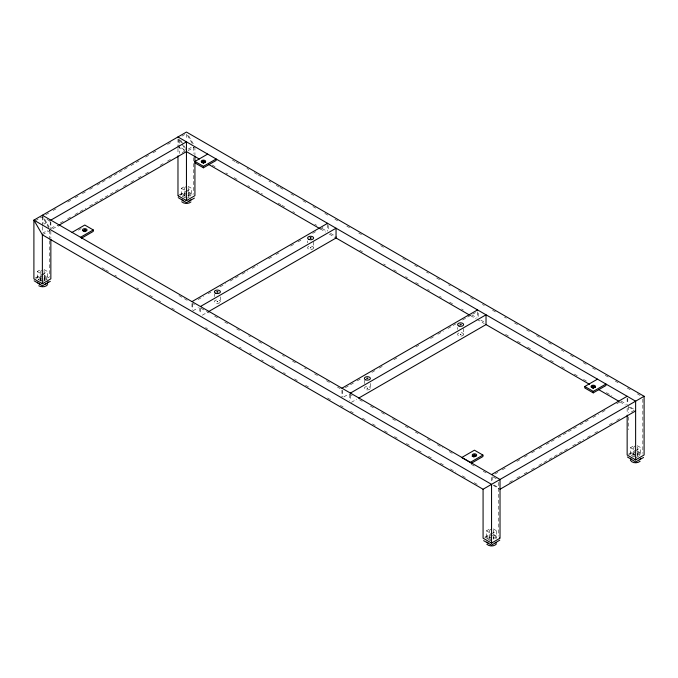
<?xml version="1.0" encoding="UTF-8"?>
<svg xmlns="http://www.w3.org/2000/svg" width="678" height="678" viewBox="0 0 678 678"><rect width="100%" height="100%" fill="white"/><g stroke="black" fill="none" stroke-linecap="round" stroke-linejoin="round"><path stroke-width="0.51" stroke-dasharray="3.39 2.54" d="M41.485 270.166L40.833 271.166L40.833 281.446A1.797 1.034 0 0 1 41.366 280.709M35.171 220.867L42.375 216.706L49.062 228.291M45.757 214.757L49.426 212.638M53.087 210.519L56.757 208.409M67.749 202.061L71.41 199.942M75.08 197.823L78.741 195.713M82.411 193.594L86.072 191.476M89.742 189.365L93.403 187.247M97.064 185.128L105.31 180.373M108.98 178.255L127.303 167.678M130.964 165.559L139.21 160.796M145.626 157.093L149.296 154.982M152.957 152.864L156.618 150.745M167.619 144.397L171.28 142.287M181.95 136.125L184.653 134.566M43.926 224.13L49.426 220.952M42.375 233.342L47.774 230.223M51.13 228.291L55.715 225.647M60.291 223.003L63.961 220.884M67.622 218.765L71.283 216.655M74.953 214.536L85.945 208.188M89.615 206.07L119.845 188.611M123.515 186.501L127.176 184.382M130.846 182.272L134.507 180.153M138.168 178.034L141.838 175.924M145.499 173.805L149.168 171.687M160.161 165.339L163.822 163.228M167.491 161.11L171.153 158.991M182.153 152.643L185.814 150.533L180.416 147.414M188.255 149.126L192.755 146.524M42.375 234.808L50.003 230.41M52.681 228.859L58.181 225.689M188.145 150.652L194.078 147.228M78.419 230.181L81.148 228.605M44.07 269.556L47.46 271.505L47.46 278.853L42.375 275.912L37.29 278.853L37.29 271.505L41.528 269.064M188.145 186.374L191.535 188.331L191.535 195.671L186.45 192.73L181.365 195.671L181.365 188.331L185.603 185.882M35.171 278.116L41.528 274.446M179.246 194.933L185.603 191.264M42.375 274.446L47.46 271.505M186.45 191.264L191.535 188.331M36.07 278.327L42.375 274.692M180.145 195.145L185.552 192.027M43.223 281.294L47.46 278.853M186.45 198.603L190.688 196.154M198.103 299.532L203.603 296.362M208.188 293.718L210.934 292.133M220.096 286.836L225.596 283.667M230.173 281.023L238.419 276.26M242.088 274.141L247.58 270.971M252.165 268.327L257.657 265.149M268.658 258.801L272.319 256.691M275.988 254.572L279.65 252.453M290.642 246.106L294.311 243.995M297.973 241.876L301.642 239.758M312.634 233.41L316.295 231.3M319.965 229.181L323.626 227.062M192.891 310.863L198.383 307.693M216.977 301.854L217.824 301.363M310.202 248.029L311.049 247.538M202.281 315.228L207.782 312.058M345.339 387.714L353.585 382.951M357.247 380.833L360.908 378.722M371.908 372.375L375.57 370.256M379.239 368.137L382.901 366.027M393.893 359.679L397.562 357.56M415.885 346.983L419.546 344.865M430.547 338.517L434.208 336.398M437.878 334.288L443.37 331.11M447.955 328.466L456.201 323.703M462.608 320.008L475.439 312.6M343.788 396.927L348.365 394.282M366.951 388.443L367.798 387.952M460.176 334.618L461.023 334.127M351.34 402.351L356.84 399.173M494.932 474.083L498.601 471.964M502.262 469.854L505.932 467.735M516.924 461.387L520.585 459.269M524.255 457.158L527.916 455.04M531.586 452.921L535.247 450.811M538.917 448.692L542.578 446.573M546.239 444.463L554.485 439.7M558.155 437.581L576.478 427.004M580.139 424.886L588.385 420.123M592.97 417.479L598.471 414.309M602.132 412.19L605.793 410.08M616.794 403.732L620.455 401.613M509.466 482.329L513.136 480.21M516.797 478.092L520.458 475.981M524.128 473.863L527.789 471.744M531.459 469.634L535.12 467.515M538.79 465.396L569.02 447.946M572.69 445.827L583.682 439.48M587.343 437.361L591.013 435.251M594.674 433.132L598.343 431.013M609.336 424.665L612.997 422.555M616.666 420.436L620.328 418.318M631.328 411.97L634.989 409.859L629.591 406.741M490.703 540.62L486.465 538.179L486.465 530.84L490.703 528.391M637.32 445.7L640.71 447.658L640.71 454.997L635.625 452.065L630.54 454.997L630.54 447.658L634.778 445.209M484.77 537.196L491.126 533.527M628.421 454.26L634.778 450.59M491.55 533.772L496.635 530.84L496.635 538.179L491.55 535.239L486.465 538.179M635.625 450.59L640.71 447.658M485.245 537.654L490.652 534.535M629.32 454.48L634.727 451.362M635.625 457.93L639.863 455.489M185.636 186.679L184.653 187.84L184.662 197.222M634.811 446.014L633.828 447.166L633.837 456.548M490.736 529.196L489.753 530.349L489.762 539.73M232.274 159.983L235.02 161.567M235.936 162.093L238.69 163.686M246.936 168.449L248.767 169.508M254.267 172.678L257.013 174.263M257.928 174.797L262.513 177.441M268.929 181.145L270.759 182.204M276.26 185.374L279.005 186.967M279.929 187.492L284.506 190.137M290.921 193.84L293.676 195.434M302.837 200.722L306.498 202.841M312.914 206.544L315.668 208.129M324.83 213.417L328.499 215.536M334.907 219.24L337.661 220.825M346.822 226.113L349.577 227.706M358.738 232.995L361.484 234.58M380.731 245.69L383.477 247.284M402.724 258.394L406.393 260.505M414.639 265.267L417.385 266.861M426.555 272.149L428.386 273.209M436.632 277.972L440.302 280.082M448.548 284.845L450.378 285.904M458.625 290.667L462.294 292.786M470.54 297.549L474.21 299.659M482.456 304.422L484.287 305.481M492.533 310.244L496.203 312.363M504.449 317.118L506.28 318.177M514.526 322.94L518.195 325.059M526.442 329.822L530.111 331.932M536.527 335.635L540.188 337.754M548.434 342.517L552.104 344.636M561.265 349.924L564.02 351.509M570.435 355.213L574.096 357.331M583.258 362.62L586.928 364.739M592.428 367.917L596.089 370.027M605.259 375.324L608.92 377.434M615.336 381.138L618.082 382.731M627.252 388.019L630.913 390.138M637.328 393.842L640.083 395.427M212.121 164.983L215.79 167.102M225.876 172.924L227.715 173.983M234.13 177.687L237.8 179.806M247.885 185.628L249.716 186.687M256.14 190.399L262.555 194.103M278.149 203.103L280.895 204.688M281.811 205.222L284.565 206.807M292.82 211.57L294.65 212.629M314.821 224.274L316.66 225.333M322.16 228.511L326.745 231.164M330.415 233.274L336.83 236.986M359.755 250.216L362.501 251.809M383.595 263.979L385.426 265.039M393.681 269.81L396.435 271.395M405.605 276.692L407.436 277.751M415.69 282.514L419.36 284.633M427.606 289.396L429.445 290.455M439.53 296.278L441.361 297.337M449.616 302.1L453.285 304.219M461.54 308.982L463.371 310.041M471.625 314.804L477.126 317.982M480.795 320.101L484.456 322.219M505.551 334.39L509.22 336.508M517.467 341.271L521.136 343.39M527.56 347.102L531.221 349.212M539.476 353.984L544.061 356.628M550.477 360.332L555.062 362.984M561.486 366.688L566.071 369.332M574.317 374.095L577.987 376.214M583.487 379.392L587.156 381.511M606.412 392.63L611.912 395.799M621.082 401.096L626.591 404.274M177.975 146.736L184.755 150.652M320.219 228.859L325.711 232.037M329.271 234.088L334.881 237.325M470.481 315.609L475.973 318.787M476.888 319.313L484.329 323.609M619.819 401.834L625.319 405.012M628.845 407.046L633.93 409.978M310.202 247.538L311.049 248.029M460.176 334.127L461.023 334.618M187.721 191.51L193.23 194.688M636.896 450.836L642.405 454.014M181.365 188.331L185.603 190.772M630.54 447.658L634.778 450.107M188.255 192.552L192.755 195.145M637.422 451.879L641.93 454.48M182.213 196.154L184.755 197.629M631.388 455.489L633.93 456.955M216.977 301.363L217.824 301.854M366.951 387.952L367.798 388.443M46.96 219.35L50.621 221.469M57.037 225.172L58.867 226.232M178.924 295.54L183.501 298.184M184.424 298.718L187.17 300.303M192.671 303.481L194.501 304.532M200.917 308.236L205.502 310.888M206.417 311.414L209.163 312.999M214.663 316.177L217.409 317.762M224.74 321.999L228.41 324.109M236.656 328.872L239.402 330.466M248.572 335.754L250.402 336.813M258.649 341.576L262.318 343.687M270.564 348.45L272.395 349.509M282.48 355.331L284.311 356.391M292.557 361.145L296.227 363.264M304.473 368.027L306.303 369.086M314.55 373.849L318.219 375.959M326.465 380.722L330.135 382.841M337.466 387.079L340.212 388.664M349.373 393.952L352.128 395.537M359.459 399.774L362.205 401.359M370.451 406.122L375.036 408.766M381.451 412.47L386.036 415.114M392.452 418.818L396.113 420.936M405.274 426.225L408.944 428.343M415.36 432.047L418.106 433.632M427.276 438.929L430.937 441.039M437.352 444.743L442.853 447.921M449.268 451.624L452.929 453.743M471.261 464.32L474.931 466.439M483.177 471.202L486.838 473.32M493.253 477.024L496.923 479.134M493.991 485.024L499.389 488.143M493.245 485.329L499.178 488.762M101.98 267.751L104.726 269.344M105.641 269.869L108.395 271.463M114.811 275.166L116.65 276.226M136.82 287.87L138.651 288.93M149.66 295.286L152.406 296.871M158.83 300.574L160.661 301.634M171.661 307.99L174.416 309.575M205.595 327.576L207.426 328.635M215.68 333.398L218.426 334.991M227.596 340.28L229.435 341.339M239.52 347.161L241.351 348.221M249.606 352.984L251.436 354.043M261.53 359.865L263.361 360.925M271.615 365.696L275.285 367.807M283.531 372.578L285.37 373.637M294.54 378.926L297.286 380.519M305.541 385.282L309.21 387.401M327.55 397.986L331.211 400.105M340.381 405.402L343.136 406.986M350.475 411.224L353.221 412.809M362.391 418.106L365.145 419.69M372.476 423.928L375.231 425.513M384.401 430.81L388.07 432.928M394.486 436.632L397.232 438.217M406.402 443.514L410.071 445.632M418.326 450.395L421.996 452.514M428.411 456.218L432.081 458.336M440.336 463.099L443.997 465.218M450.421 468.922L455.921 472.1M462.337 475.803L466.006 477.922M474.261 482.694L477.931 484.804M493.245 528.882L496.635 530.84M42.375 273.954L49.155 277.87M493.245 534.264L498.33 537.196M37.29 271.505L41.528 273.954M486.465 530.84L490.703 533.281M44.18 275.726L48.68 278.327M493.347 535.061L497.855 537.654M38.138 279.336L41.528 281.294M44.036 270.353L44.434 280.421M188.569 135.727L193.332 143.982M192.111 143.329L186.45 133.524L186.45 139.854M180.789 140.363L183.365 144.812M183.874 145.702L185.425 148.38M179.568 139.702L181.687 143.372M182.213 144.287L185.391 149.796M44.494 218.909L49.791 228.079M637.345 446.777L637.413 456.709M493.27 529.959L493.338 539.891M188.17 187.45L188.238 197.383M642.829 399.122L642.829 452.887M628.421 406.385L628.421 412.733M628.421 416.953L628.421 429.64M627.786 398.418L627.786 404.656M627.15 398.24L627.15 404.105M627.15 408.148L627.15 414.394M498.754 482.304L498.754 536.069M492.186 476.71L492.186 481.905M491.55 477.507L491.55 482.397M478.185 313.092L478.185 318.287M477.549 311.872L477.549 317.736M463.599 328.55L463.599 334.415A3 1.729 0 0 1 459.04 335.856A3 1.729 0 0 1 459.167 332.856A3 1.729 0 0 1 463.599 334.415M457.608 327.482L457.608 329.44M370.366 383.417L370.366 388.308A3 1.729 0 0 1 365.722 389.638A3 1.729 0 0 1 366.044 386.646A3 1.729 0 0 1 370.366 388.308M364.383 380.256L364.383 386.129M350.424 395.045L350.424 400.918M349.789 394.494L349.789 400.74M342.585 390.342L342.585 396.579M341.949 390.155L341.949 397.003M328.211 225.46L328.211 230.664M327.576 224.299L327.576 231.147M313.617 241.953L313.617 247.826A3 1.729 0 0 1 309.058 249.258A3 1.729 0 0 1 309.193 246.267A3 1.729 0 0 1 313.617 247.826M307.626 240.893L307.626 242.851M220.392 296.828L220.392 301.718A3 1.729 0 0 1 215.74 303.049A3 1.729 0 0 1 216.07 300.057A3 1.729 0 0 1 220.392 301.718M214.409 293.667L214.409 296.608M200.451 308.456L200.451 314.329M199.815 307.905L199.815 313.109M194.925 146.736L194.925 155.067M193.654 147.058L193.654 153.398M193.654 157.627L193.654 193.552M192.611 303.752L192.611 309.99M191.976 303.566L191.976 309.439M179.246 139.795L179.246 144.007M179.246 145.067L179.246 153.499M178.611 139.092L178.611 145.329M177.975 138.905L177.975 147.44M177.975 148.482L177.975 153.728M50.85 222.087L50.85 228.944M50.85 230.961L50.85 238.249M50.214 221.536L50.214 227.774M49.579 230.24L49.579 239.749M49.579 240.809L49.579 276.734M44.163 278.929L44.163 280.556M43.011 216.341L43.011 223.621M42.375 216.706L42.375 226.198M42.375 226.774L42.375 232.52M40.587 278.768L40.587 280.395M38.078 279.777A5.39 3.11 0 0 1 41.46 278.404M44.248 278.472A5.39 3.11 0 0 1 47.418 280.006M486.999 538.951A5.39 3.11 0 0 1 490.372 537.586M493.169 537.654A5.39 3.11 0 0 1 495.525 538.518M489.813 540.358A1.797 1.034 0 0 1 490.779 539.688M631.972 455.15A5.39 3.11 0 0 1 634.447 454.404M637.244 454.472A5.39 3.11 0 0 1 639.6 455.336M634.142 456.853A1.797 1.034 0 0 1 634.854 456.506M182.797 195.823A5.39 3.11 0 0 1 185.272 195.078M188.069 195.145A5.39 3.11 0 0 1 190.425 196.01M184.967 197.527A1.797 1.034 0 0 1 185.679 197.179M40.68 280.946A1.797 1.034 0 0 1 41.604 280.361M43.994 278.404A1.797 1.034 0 0 1 44.07 279.192M41.358 279.709A1.797 1.034 0 0 1 41.604 277.912M493.169 537.73A1.797 1.034 0 0 1 493.245 538.527M490.533 539.035A1.797 1.034 0 0 1 490.779 537.239M188.069 195.222A1.797 1.034 0 0 1 188.145 196.01M185.433 196.527A1.797 1.034 0 0 1 185.679 194.73M637.244 454.548A1.797 1.034 0 0 1 637.32 455.345M634.608 455.853A1.797 1.034 0 0 1 634.854 454.057M474.456 457.828A2.22 1.28 0 0 1 473.346 457.658"/><path stroke-width="1.02" d="M499.779 540.137L491.55 545.137L483.626 540.654M47.706 284.565C45.723 287.252 41.519 287.26 38.79 285.785M496.618 543.748C494.364 546.629 489.465 546.621 486.838 544.248M190.933 201.959C188.357 204.002 184.187 203.959 181.738 201.739M640.108 461.286C637.379 463.455 632.277 463.43 630.379 460.201M178.399 195.425L178.399 195.917M499.601 538.425L499.601 537.934M50.85 220.13L186.45 141.846L186.45 200.561L177.975 195.671L177.975 155.821M59.096 225.155L186.45 151.626L199.281 159.033M72.063 232.385L84.775 225.045L93.25 229.935L93.25 231.401L81.453 238.215M207.663 154.092L194.95 161.432L203.425 166.322L216.138 158.983L216.138 160.457L203.425 167.797L194.95 162.898M84.36 230.181L85.208 229.689M203.01 161.678L203.858 161.195M84.36 231.647L85.208 231.164M203.01 163.144L203.858 162.661M80.538 237.275L93.25 229.935M627.15 415.436L627.15 454.997L635.625 459.887L644.1 454.997L644.1 396.283L186.45 132.057L33.9 220.13L33.9 278.853L42.375 283.743L50.85 278.853L50.85 239.292M186.45 200.561L194.925 195.671L194.925 156.109M50.299 281.328L42.375 285.802L34.146 280.802M194.374 198.146L186.45 202.629L178.221 197.629M191.976 301.608L327.576 223.325M216.977 292.065L217.824 291.574M310.202 238.241L311.049 237.758M200.451 306.498L336.051 228.215L336.051 238.003L208.697 311.524M341.949 388.197L477.549 309.914M366.951 378.655L367.798 378.171M460.176 324.83L461.023 324.347M350.424 393.087L486.024 314.804L486.024 324.593L358.67 398.113M584.775 386.494L593.25 391.384L605.962 384.045L605.962 385.519L593.25 392.859L584.775 387.96L584.775 386.494L597.488 379.155M474.032 455.328L474.88 454.836M592.826 386.74L593.674 386.248M474.88 456.311L474.032 456.311M592.826 388.206L593.674 387.723M482.922 455.082L470.21 462.421L461.735 457.531L474.447 450.192L482.922 455.082L482.922 456.548L471.125 463.362M491.55 474.566L627.15 396.283M42.375 215.24L500.025 479.465L500.025 538.179L491.55 543.07L491.55 484.355L33.9 220.13L42.375 234.808L483.075 489.245L644.1 396.283M500.025 489.245L635.625 410.961M643.549 457.472L635.625 461.955L627.396 456.955M186.874 200.315L186.026 200.315M42.799 283.497L41.951 283.497M636.049 459.642L635.201 459.642M491.974 542.824L491.126 542.824M177.975 136.948L635.625 401.173L635.625 459.887M202.942 161.152L204.773 162.212M208.443 164.322L319.304 228.333M335.796 237.851L469.557 315.084M486.05 324.601L589.589 384.375M592.335 385.968L595.081 387.553M598.75 389.672L618.904 401.308M203.01 162.661L203.858 163.144M592.826 387.723L593.674 388.206M310.202 237.758L311.049 238.241M460.176 324.347L461.023 324.83M216.977 291.574L217.824 292.065M366.951 378.171L367.798 378.655M84.36 229.689L85.208 230.181M474.032 454.836L474.88 455.328M84.36 231.164L85.208 231.647M491.55 543.07L483.075 538.179L483.075 489.245M593.25 391.384L593.25 392.859M203.425 166.322L203.425 167.797M42.375 234.808L42.375 283.743M48.019 281.573A5.39 3.11 0 0 1 45.129 284.209M39.739 284.074A5.39 3.11 0 0 1 37.366 282.124M496.101 542.29A5.39 3.11 0 0 1 495.203 542.917M488.66 543.256A5.39 3.11 0 0 1 486.77 542.069M640.769 458.379A5.39 3.11 0 0 1 639.278 459.735M631.65 459.548A5.39 3.11 0 0 1 630.845 458.887M191.001 199.781A5.39 3.11 0 0 1 188.95 200.874M183.56 200.739A5.39 3.11 0 0 1 181.67 199.552M472.235 456.548A2.22 1.28 0 0 1 473.88 455.319A2.22 1.28 0 0 1 476.38 455.913M82.86 230.766A2.22 1.28 0 0 1 86.708 230.766M201.51 162.262A2.22 1.28 0 0 1 205.358 162.262M591.335 387.324A2.22 1.28 0 0 1 595.174 387.324M473.346 456.192A2.22 1.28 0 0 0 476.676 455.082A2.22 1.28 0 0 0 473.346 453.972A2.22 1.28 0 0 0 473.346 456.192M83.674 231.045A2.22 1.28 0 0 0 87.004 229.935A2.22 1.28 0 0 0 83.674 228.825A2.22 1.28 0 0 0 83.674 231.045M201.866 162.339A2.22 1.28 0 0 0 205.578 161.771A2.22 1.28 0 0 0 202.858 160.203A2.22 1.28 0 0 0 201.866 162.339M592.148 387.604A2.22 1.28 0 0 0 595.47 386.494A2.22 1.28 0 0 0 592.148 385.384A2.22 1.28 0 0 0 592.148 387.604M309.058 239.478A3 1.729 0 0 0 313.617 238.046A3 1.729 0 0 0 309.193 236.478A3 1.729 0 0 0 309.058 239.478M215.74 293.26A3 1.729 0 0 0 220.392 291.93A3 1.729 0 0 0 216.07 290.269A3 1.729 0 0 0 215.74 293.26M459.04 326.067A3 1.729 0 0 0 463.599 324.635A3 1.729 0 0 0 459.167 323.067A3 1.729 0 0 0 459.04 326.067M365.722 379.849A3 1.729 0 0 0 370.366 378.519A3 1.729 0 0 0 366.044 376.866A3 1.729 0 0 0 365.722 379.849"/></g></svg>
